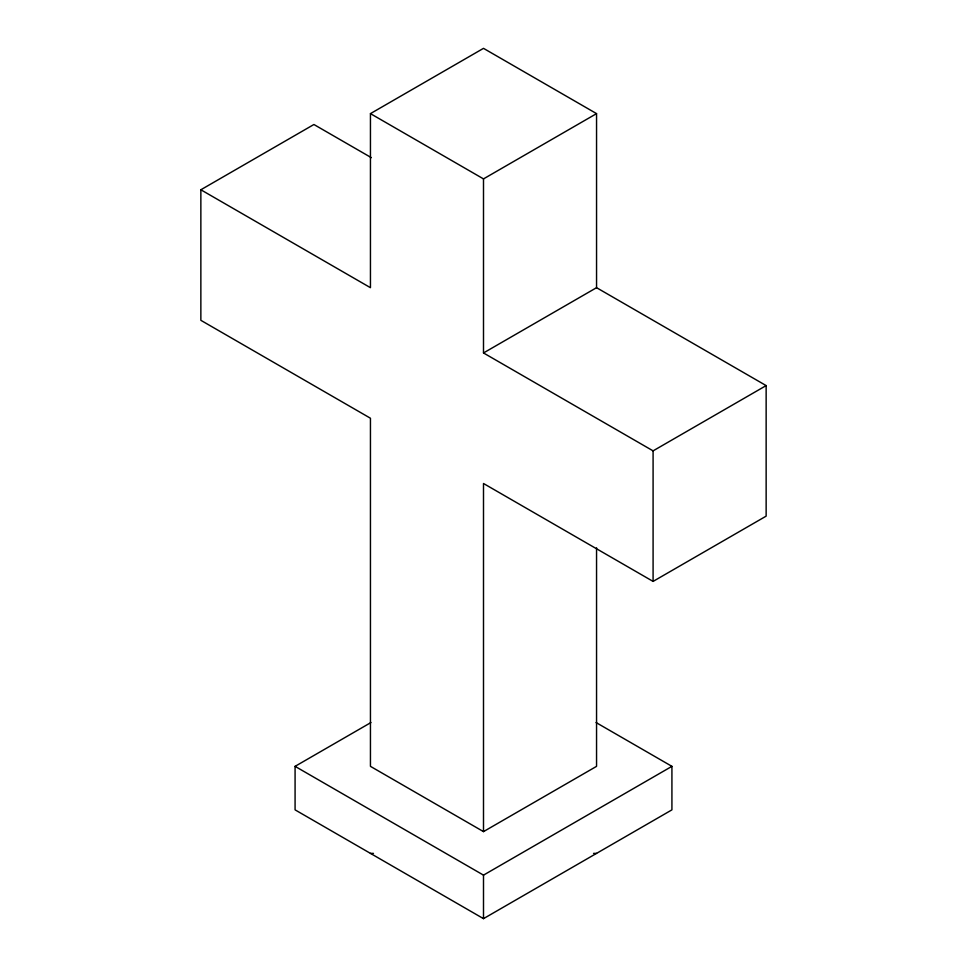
<?xml version="1.0" encoding="UTF-8"?>
<svg xmlns="http://www.w3.org/2000/svg" width="967" height="967" viewBox="0 0 967 967"><rect width="100%" height="100%" fill="white"/><g stroke="black" fill="none" stroke-linecap="round" stroke-linejoin="round"><path stroke-width="1.45" d="M596.554 547.83L596.554 766.347L483.5 831.62L370.446 766.347L370.446 418.228L200.858 320.319L200.858 189.774L313.912 124.501L371.316 157.645M200.858 189.774L370.446 287.683L370.446 113.623L483.5 48.35L596.554 113.623L596.554 287.683L766.142 385.591L766.142 516.136L653.088 581.409L483.5 483.5L483.5 831.62M370.446 113.623L483.5 178.895L596.554 113.623M483.5 178.895L483.5 352.955L596.554 287.683M483.5 352.955L653.088 450.864L766.142 385.591M596.035 722.53L671.92 766.347L671.92 809.862L483.5 918.65L295.08 809.862L295.08 766.347L370.965 722.53M295.08 766.347L483.5 875.135L671.92 766.347M370.446 853.377L373.455 853.377M593.545 853.377L596.554 853.377M653.088 450.864L653.088 581.409M483.5 875.135L483.5 918.65"/></g></svg>
